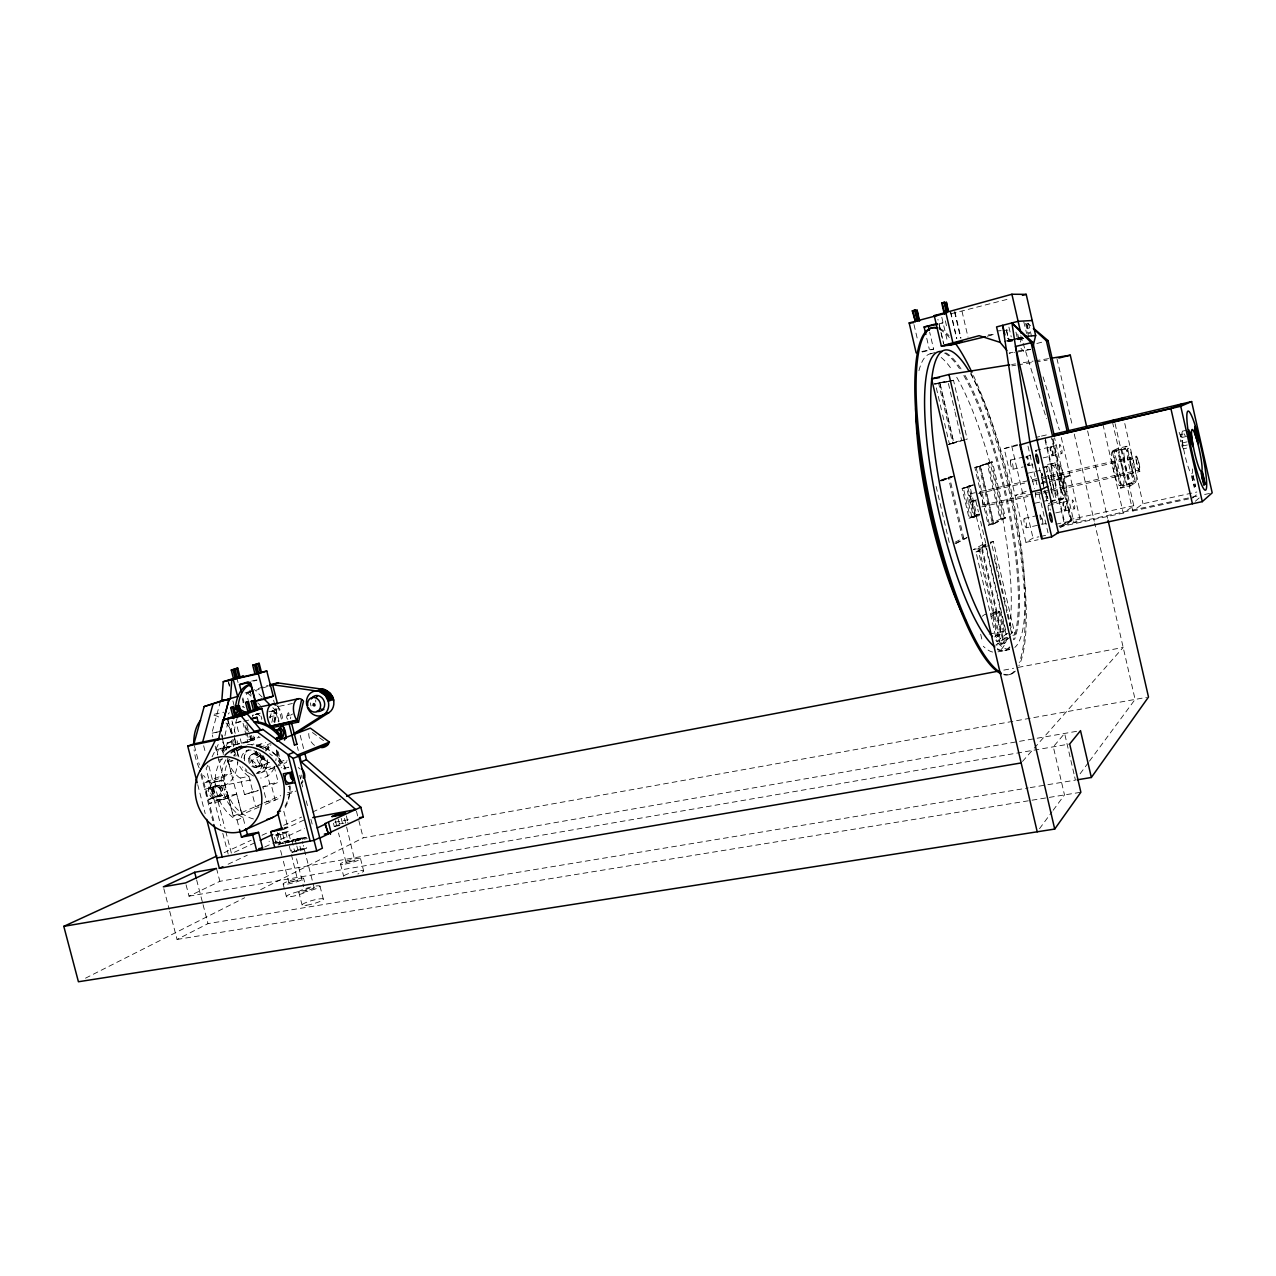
<?xml version="1.0" encoding="UTF-8"?>
<svg xmlns="http://www.w3.org/2000/svg" width="1276" height="1276" viewBox="0 0 1276 1276"><rect width="100%" height="100%" fill="white"/><g stroke="black" fill="none" stroke-linecap="round" stroke-linejoin="round"><path stroke-width="0.75" stroke-dasharray="5 3.75" d="M1181.943 445.515L1182.389 442.916L1180.204 434.972M224.927 735.678L227.686 723.205M1020.449 342.096L1021.693 336.848M273.75 721.849L277.498 706.697L292.363 703.523M274.308 722.2L275.728 714.72A6.524 3.684 78.3 0 0 272.123 711.131L269.97 717.941M274.819 722.471L276.461 715.07A6.906 3.908 78.3 0 0 271.852 710.668L270.049 717.782M271.82 722.36L275.6 707.127M220.493 701.114L211.864 733.206L212.853 737.034M265.615 767.849L274.101 766.158L278.232 782.316L271.373 785.187L275.185 800.084L266.668 801.727L262.856 786.861L269.762 783.974L265.615 767.849L266.381 766.222A38.025 22.059 78.8 0 0 267.673 760.305M207.813 765.313L206.106 768.71L220.844 825.732M212.071 756.812L219.727 741.515M346.594 826.992L354.76 860.471L346.099 862.624L338.523 833.021M346.035 862.528L355.047 860.168M314.167 887.857C303.05 893.726 302.476 887.984 314.167 887.857L303.305 845.366M1182.453 446.074L1187.318 444.973M339.544 825.444L336.641 825.652L341.218 823.865M289.349 846.195L297.691 880.344L288.839 882.545L283.017 859.88M288.807 882.434L298.026 880.009M294.612 851.347L304.182 848.843L294.644 851.443L292.044 840.772L301.296 838.268L302.859 843.627M1039.493 828.73L1051.982 811.823M1053.131 810.292L1064.487 794.916L1053.322 746.811L1064.615 733.429L1074.137 774.516M1080.102 773.798L1088.3 762.713M1089.465 761.134L1135.098 699.423L1094.696 523.16M301.519 838.428L295.713 840.565M283.687 832.446C292.268 832.383 264.228 837.822 282.969 832.59M1022.475 761.453L1032.938 749.602M1034.246 748.119L1123.183 647.442L1015.537 667.89M265.312 750.304L270.751 744.53M265.711 751.07L271.15 745.296M1195.373 501.229L1199.807 497.417M1192.438 498.118L1197.973 493.493M975.215 492.695L968.325 494.259A7.624 1.739 77.5 0 1 971.674 500.958L975.055 515.456L976.587 514.722L969.872 485.837L963.428 488.453L970.254 517.737L976.252 515.998L983.254 546.064L986.204 545.426L982.089 547.723L973.428 549.589L984.897 543.289L1006.605 636.549L995.727 645.209L1004.387 643.519L1007.434 641.046M1007.896 638.159L1000.209 644.332L977.91 548.616L986.029 544.134M1010.608 636.692L1001.405 644.093L979.091 548.361L985.582 544.772M1002.808 640.329L1012.347 632.721L991.962 545.043L986.125 546.303L975.98 551.966L996.843 641.509L1002.808 640.329L981.93 550.69L985.279 548.808M996.843 641.509L1006.509 633.869L1012.347 632.721M996.157 637.474L1004.292 631.126L999.73 611.539L984.562 614.601L980.207 617.696M994.642 636.931L1000.448 632.433L1003.383 631.843L998.55 611.108L995.631 611.698L989.745 615.925M999.73 611.539L992.696 616.659L997.338 636.549M991.245 616.388L998.55 611.108M1112.497 422.069L1132.769 511.022L1143.025 503.717L1196.888 492.01M1133.79 505.727L1071.553 519.236L1058.952 526.988L1123.231 513.08L1133.79 505.727L1114.251 419.964M287.882 719.409C283.368 715.166 292.491 712.933 290.45 718.755M1061.265 437.429L1080.006 519.013L1074.089 522.745L1054.582 437.859M1130.121 485.996L1135.353 482.743L1127.043 446.249L1117.744 448.386L1112.209 451.034L1120.663 488.086L1130.121 485.996L1121.668 448.865L1127.043 446.249M1058.984 526.015L1064.551 524.803L1070.612 521.055L1051.456 437.732M1060.324 527.658L1071.202 520.927L1080.006 519.013M1120.663 488.086L1126.038 484.8L1117.744 448.386M1017.482 444.59L1004.212 448.578L1025.92 542.348L1033.018 538.073L1038.808 536.829M990.67 542.938L993.35 541.455L1015.074 634.874L1012.155 635.448L1010.369 627.824M1051.408 503.414L1056.927 502.186L1063.323 498.709L1055.061 462.757L1046.017 464.831L1054.279 500.702M1052.636 501.596L1047.74 504.227L1044.629 490.781M956.202 543.369L966.586 538.009M993.733 523.989L1005.424 517.96L992.377 461.689L974.864 467.463L988.278 525.186L993.733 523.989L980.303 466.187L992.377 461.689M954.958 543.64L967.112 537.371L962.582 538.36L948.323 477.304L952.853 476.267L940.316 480.94M955.006 542.268L963.651 537.834L949.535 477.368L952.55 476.666M988.278 525.186L1001.102 518.63L1005.313 517.705L992.584 524.245L979.155 466.458L991.261 461.944L1004.308 518.2M169.708 911.271L177.061 939.455L207.988 923.633L1028.217 787.93M219.663 800.068L229.138 797.867L219.759 800.02A9.426 7.8 68 0 1 208.801 792.396A9.426 7.8 68 0 1 215.484 781.965L224.56 779.811L215.484 781.965M221.258 799.398L221.163 799.446A9.411 7.8 68 0 1 210.317 791.79A9.411 7.8 68 0 1 217 781.359M85.508 978.182L244.705 897.73M260.623 889.675L363.213 837.838L1146.582 697.366M302.492 849.975L306.734 847.902L297.723 849.529L292.044 852.288L290.705 847.073M186.073 884.81L189.023 896.167L219.855 881.317L1017.578 741.659M333.435 823.211L334.264 826.513L339.432 824.025L348.013 822.446M298.409 840.214L304.071 837.503L295.059 839.13L289.365 841.841M973.078 484.768L962.12 488.453L969.074 518.327L979.505 514.77M969.074 518.327L975.55 515.249L968.691 485.773M278.056 845.079L282.219 843.117L279.651 833.116L288.28 831.521L290.848 841.538M1041.152 483.157L1046.001 480.861M228.085 864.235L247.273 855.207M264.722 846.993L269.954 844.537L269.108 841.219M272.713 843.229L304.422 828.315M279.651 833.116L274.085 835.684L282.762 834.105L288.28 831.521M282.028 829.591L287.818 826.912L283.416 809.75M254.833 842.798L231.498 853.596L225.549 830.58M283.543 829.496L305.076 819.527M224.145 852.671L251.165 840.246M261.979 835.286L267.386 832.797M283.591 825.349L301.614 817.071M312.413 812.11L341.25 798.872M1055.061 462.757L1048.505 465.628L1056.927 502.186M222.279 758.343A40.146 33.511 67.8 0 0 235.007 819.048L237.065 819.99L243.03 817.39L245.455 826.832M258.98 807.134L241.946 814.519L233.253 816.161L227.973 795.809L236.65 794.103L241.946 814.503L227.463 758.279L231.403 773.655L212.757 781.04L203.985 782.794L222.726 775.393L231.403 773.655M265.424 804.327L280.417 797.819M287.084 794.916L296.128 790.992M262.298 803.609L233.253 816.177L217.781 756.221M264.116 802.827L280.704 795.65M288.248 786.718L289.7 786.096L289.859 787.595A37.993 31.788 67.8 0 1 283.479 808.442M227.224 760.384A38.025 22.059 78.8 0 0 238.867 777.291L240.303 778.057L244.545 794.517L258.502 790.211M244.545 794.517L258.454 790.61M227.973 795.809L209.344 803.513L218.116 801.806L236.65 794.103M218.738 796.096L220.238 795.474M222.295 795.538L207.398 799.749L222.295 795.538L219.6 785.139L204.702 789.334L219.6 785.139M974.258 484.832L963.428 488.453M256.907 745.934A37.993 31.788 67.8 0 1 280.226 759.97L285.473 768.391L284.038 768.997L288.344 767.115M212.358 798.17L218.419 795.682M224.385 789.637L225.884 789.031M971.451 485.438L966.554 487.432L973.524 517.338L979.936 514.276L975.055 515.456M962.12 488.453L970.988 485.837M278.248 764.499L287.164 760.847M260.735 772.905L272.314 768.2M275.919 766.748L286.685 762.378M279.3 762.314L286.462 759.427M260.001 771.645L257.05 772.841A12.218 10.224 68.5 0 0 261.931 761.485A12.218 10.224 68.5 0 0 253.94 750.719M1006.445 330.962L1008.949 340.469M214.384 786.255L215.883 785.649M208.578 789.19L214.671 786.75M257.561 766.844L268.518 762.458M258.438 766.972A7.162 6.013 68.5 0 0 259.618 755.137A7.162 6.013 68.5 0 0 249.825 758.646A7.162 6.013 68.5 0 0 258.438 766.972L268.837 762.825A7.098 5.965 68.5 0 0 269.603 762.458M1017.801 338.395L1018.663 338.108L1017.307 332.334M213.459 782.284L214.974 781.678M263.127 759.443L263 758.518A6.747 5.662 68.5 0 0 255.726 753.159L263.127 759.443L267.194 757.8M251.579 760.002L259.299 766.525A7.162 5.997 68.5 0 1 251.707 760.655L260.368 755.679A6.699 5.63 68.5 0 1 260.511 754.004M251.388 754.818L256.396 752.888M253.461 753.526L256.939 752.186M259.506 747.64L270.4 743.461M262.011 748.342L271.086 744.849M245.981 751.101L248.948 749.969A12.186 10.208 68.5 0 0 244.003 759.73M256.173 745.694L262.856 743.142M288.791 715.373C289.748 707.526 283.527 720.174 292.603 713.986M253.701 736.061L254.626 739.633L247.863 742.217L243.078 723.285M259.81 765.935L259.108 766.19A6.747 5.662 68.5 0 1 251.851 760.831L251.723 759.906M940.603 480.685L949.535 477.368M976.14 467.463L992.393 461.992L976.14 467.463L989.426 524.611L993.733 523.67L980.431 466.458M941.544 480.653L954.065 475.98M254.626 739.633L233.939 745.088L232.631 739.984M246.794 732.552L248.613 739.649L258.996 736.411M941.672 480.94L952.295 476.969M223.444 750.719A9.267 5.455 78.9 0 1 227.303 742.967L234.784 740.59L234.593 735.375M227.383 742.983L234.784 740.59L235.438 744.45M941.098 479.999L948.323 477.304M222.439 738.788L224.815 748.039L230.717 745.838L216.154 749.825L228.388 747.353M238.452 731.706L236.172 722.774L241.738 720.796M251.021 696.265L247.002 692.294L267.785 685.371M250.048 692.246L246.459 693.442L248.533 701.545L243.014 702.741M267.466 686.44L255.455 690.444L262.138 697.079M253.653 681.145L257.05 680.044M281.645 843.659L283.974 842.973M1007.737 340.756L1010.385 340.054M1008.662 340.58L1009.523 340.293M1013.016 340.07L1012.618 340.357M965.166 439.454L948.212 444.558L953.874 443.219L939.742 382.625L934.096 384.028L953.491 380.551M964.353 439.949L952.678 443.506L938.562 382.912L947.159 381.428M942.629 414.955L949.392 443.952L962.694 439.917M1017.754 338.459L1019.875 337.789L1017.403 338.299M1009.523 340.229L1011.469 339.751M1020.337 338.475L1022.299 337.949L1019.109 338.794M268.773 762.841L260.288 756.221A7.098 5.965 68.5 0 1 260.304 754.26M951.242 313.705L1009.204 298.855M939.375 323.833L943.044 322.876L938.865 323.099M1021.677 338.539L1017.498 339.623L1023.017 338.108L1017.69 339.655L1018.918 339.464M921.83 351.49L933.617 349.098L929.71 332.318M922.388 352.001L933.617 349.098M987.145 336.258L994.435 334.376L986.795 335.03M930.108 353.851L935.627 352.431M1004.451 341.458L1012.123 339.496M1014.053 339.001L1022.81 337.231L1007.546 341.139M1006.429 329.543L1009.077 340.979L1022.379 337.582M1021.55 338.252L1017.769 339.225L1019.349 338.778M1018.423 339.735L1024.038 338.299M258.9 713.443L258.39 713.571A6.89 3.94 78.3 0 0 257.018 714.767M1036.83 343.483L1042.444 342.048M1012.825 352.24L1009.125 353.181L1014.5 352.479M1030.625 349.48L1016.302 352.24M1016.972 339.017L1018.583 338.603M1023.735 338.331L1019.157 339.448M952.327 380.535L953.491 380.248L967.192 439.151L966.028 439.438M1011.645 340.022L1013.24 339.623M1018.503 338.666L1020.162 338.22M949.392 443.952L953.858 442.884L939.886 382.912L935.42 384.028L947.175 381.987M1019.763 338.347L1021.613 337.885M1021.023 338.985L1017.977 339.719M1010.177 340.357L1012.075 339.879M1035.984 437.381L1039.637 436.52M1041.455 436.089L1048.76 434.366M1004.212 448.578L1018.136 445.324M1035.745 450.364L1050.435 446.935M1051.025 446.807L1059.878 444.734M974.864 467.463L980.303 466.187M1010.592 460.046L1024.421 456.84M1026.765 456.298L1030.53 455.42M1043.146 457.877L1052.333 455.755A4.514 0.845 77.4 0 0 1051.647 449.136A4.514 0.845 77.4 0 0 1050.164 449.152A4.514 0.845 77.4 0 0 1052.333 455.755M1052.923 455.612A4.514 0.845 77.4 0 0 1052.237 448.993A4.514 0.845 77.4 0 0 1050.754 449.008A4.514 0.845 77.4 0 0 1052.923 455.612L1061.792 453.57A4.53 0.829 77.4 0 0 1061.09 446.951A4.53 0.829 77.4 0 0 1059.622 446.951A4.53 0.829 77.4 0 0 1061.792 453.57M1012.873 469.281L1023.24 466.904M1029.046 465.565L1032.81 464.703M1187.079 430.108L1178.96 431.974L1181.672 437.556L1183.378 448.833L1186.632 448.099M1179.885 434.765L1183.139 434.015M1112.209 451.034L1121.668 448.865M1042.907 467.175L1052.014 465.086M1115.208 450.619L1124.587 448.466M1043.05 467.766L1058.251 464.289M1112.225 451.943L1127.856 448.37M1181.672 437.556L1189.439 435.77M1027.818 473.205L1033.48 471.913M1035.378 471.482L1041.041 470.174M1182.294 442.947L1190.444 441.081M980.127 491.579L1030.226 480.223M1032.156 479.776L1039.876 478.037M1041.79 477.591L1136.214 456.17M978.564 493.509L1024.803 483.03M1032.507 481.275L1040.227 479.537M1042.157 479.09L1136.565 457.701M1049.654 480.031L1060.611 477.559L1054.359 480.574L1041.391 483.508M971.674 500.958L979.011 499.315M971.818 516.987L968.42 502.393L975.805 500.734A7.64 1.723 77.5 0 0 976.092 501.899M970.047 502.393L971.227 502.122M1026.239 491.212L1015.09 495.535L1027.276 492.791M1017.132 338.315L1018.36 338.044M1010.911 340.15L1008.056 340.82M1020.928 338.076L1022.826 337.598M983.317 504.945L1033.416 493.716M1035.346 493.286L1041.12 491.994M1043.05 491.547L1048.84 490.255M1050.754 489.825L1139.404 469.967M981.738 506.859L1027.993 496.508M1035.697 494.785L1041.471 493.493M1043.401 493.062L1139.755 471.498M976.587 514.722L979.521 514.068M970.254 517.737L974.705 516.748M976.331 516.301L979.266 515.648M1034.756 503.254L1047.995 500.32M1050.371 501.021L1065.588 497.64A17.082 3.174 77.5 0 0 1063.115 472.694A17.082 3.174 77.5 0 0 1057.469 472.503A17.082 3.174 77.5 0 0 1065.588 497.64M1119.642 485.662A17.274 2.759 77.6 0 0 1116.739 460.524A17.274 2.759 77.6 0 0 1111.763 460.157A17.274 2.759 77.6 0 0 1119.642 485.662L1135.289 482.184A17.322 2.632 77.6 0 0 1132.275 456.999A17.322 2.632 77.6 0 0 1127.505 456.585A17.322 2.632 77.6 0 0 1135.289 482.184M1050.499 501.627L1063.323 498.709M1122.896 485.582A17.912 2.839 77.6 0 0 1119.85 459.472A17.912 2.839 77.6 0 0 1114.761 459.185A17.912 2.839 77.6 0 0 1122.896 485.582L1135.353 482.743M251.627 681.065L256.97 679.885M1048.298 505.424L1063.02 502.17M1063.61 502.026L1072.478 500.08M1005.424 517.96L1000.113 519.125L987.066 462.917M1024.245 518.439L1037.867 515.44M1055.73 512.904L1064.918 510.894A4.498 0.845 77.7 0 0 1064.455 504.642A4.498 0.845 77.7 0 0 1062.828 503.972A4.498 0.845 77.7 0 0 1064.918 510.894M1065.508 510.767A4.498 0.845 77.7 0 0 1065.045 504.514A4.498 0.845 77.7 0 0 1063.418 503.845A4.498 0.845 77.7 0 0 1065.508 510.767L1074.392 508.821A4.514 0.829 77.7 0 0 1073.898 502.569A4.514 0.829 77.7 0 0 1072.303 501.883A4.514 0.829 77.7 0 0 1074.392 508.821M247.002 692.294L253.764 690.81M245.04 692.948L250.112 691.847M1026.271 527.77A4.769 0.989 77.7 0 0 1025.585 520.624A4.769 0.989 77.7 0 0 1023.91 520.911A4.769 0.989 77.7 0 0 1026.271 527.77L1039.892 524.803M1042.46 524.245L1046.208 523.431M1056.002 524.229L1070.612 521.055M1196.936 496.141L1065.141 524.675L1044.757 436.089M1204.64 494.482L1210.318 493.254M1132.769 511.022L1188.578 498.948M993.35 541.455L990.431 542.093L991.324 545.905M214.24 714.241L223.826 712.168M1040.737 536.414L1046.511 535.17M975.98 551.966L981.93 550.69M1025.92 542.348L1038.122 539.732M256.476 713.954L260.32 713.14M255.391 714.592L258.741 713.922M268.789 711.785L275.488 710.365L278.439 721.881M236.172 722.774L241.914 721.562M243.828 721.163L249.57 719.935M269.188 716.952L276.557 715.389M217.064 732.105L211.864 733.206L220.541 731.371L225.485 750.591M233.636 746.763L232.663 741.755L234.816 741.292M248.613 739.649L260.065 737.273M247.927 742.154L234.465 744.929L233.014 739.298M228.149 746.843L230.318 746.396M1009.938 340.373L1008.742 340.596M218.786 760.049L222.247 759.348M230.876 761.15L233.045 760.719M283.639 768.359L288.52 767.386M240.303 778.057L248.9 776.35L253.142 792.843M220.254 786.016L252.967 779.54M989.123 634.124L1004.292 631.126M269.762 783.974L278.232 782.316M262.856 786.861L271.373 785.187M998.007 651.829L1003.59 650.744M1004.786 650.521L1009.252 649.644M287.722 792.619L294.437 791.327M258.948 805.89L255.503 806.544L251.659 791.551M1003.797 670.123L1013.575 668.257M1007.657 674.988L1010.034 674.525M284.054 827.614L287.818 826.912M334.743 822.222L351.873 819.064M334.264 826.513L339.432 825.556M275.791 842.957L306.846 837.327M275.106 843.292L306.176 837.646M278.056 843.851L307.165 838.571M279.3 843.835L283.192 843.117M285.138 842.766L302.603 839.592M292.044 852.288L301.088 850.661L299.748 845.43M1019.54 741.324L1035.219 738.581M1037.165 738.23L1076.992 731.26M189.023 896.167L1069.687 743.988M939.742 382.625L953.491 380.248M1030.195 787.611L1045.921 785.011M1047.899 784.676L1075.429 780.13L1074.567 776.382M177.061 939.455L1080.868 792.252M1011.9 365.829L1015.824 365.191M1017.769 364.872L1033.448 362.336M1035.41 362.017L1047.149 360.103M1011.581 364.521L1015.505 363.899M1023.32 362.655L1033.113 361.108M1035.059 360.789L1048.76 358.604M1018.376 350.836L1030.705 349.257M293.496 840.996L291.981 841.028M1007.45 341.617L1012.921 341.043M1009.077 340.979L1012.091 340.676M997.481 330.931L1001.166 330.644M1003 330.5L1010.369 329.942M289.493 715.086L286.972 715.772M229.473 742.52L229.552 742.52A9.267 5.439 78.9 0 0 225.613 750.272M1007.37 338.507L1012.905 340.261M243.03 817.39L240.989 816.449A39.939 33.399 67.8 0 1 225.964 759.667M248.9 776.35L247.48 775.569A38.105 21.947 78.8 0 1 237.767 762.761M312.429 732.504L323.594 740.686M269.587 753.653L272.41 755.743M1030.577 325.779L1027.674 323.291L1030.545 326.082M257.72 702.885L260.4 705.532M272.825 707.702L275.488 710.365M1020.975 348.316L1023.464 351.299L1022.682 347.885M227.638 798.489L224.002 788.552L223.045 780.402M1181.959 445.946L1183.378 448.833M1192.948 476.076C1189.519 475.214 1198.77 499.538 1193.188 476.714M234.497 751.197L236.539 756.812M237.208 752.218L239.378 758.231M1020.768 335.7L1022.523 341.362M1023.113 343.244L1046.495 418.703M1026.797 323.929L1029.716 333.403M1043.098 376.899L1059.383 429.837M196.632 879.898L202.565 902.722M203.059 904.62L207.988 923.633M163.838 888.718L169.214 909.389M228.181 720.477L232.535 737.416M227.319 718.707L230.988 732.95M222.072 747.624L223.38 752.712M237.065 819.99L239.027 827.598M215.197 746.141L217.462 754.945M203.65 745.742L205.564 753.175M208.913 766.174L212.757 781.04M218.116 801.806L225.054 828.666M213.539 787.579L216.234 798.026M222.79 833.308L228.197 854.202M194.399 745.726L199.343 764.85M201.592 773.527L214.288 822.653M200.922 774.723L212.821 820.739M197.716 784.676L205.197 813.61M216.505 868.398L219.855 881.317M299.685 775.266L300.657 779.094M301.423 782.044L303.337 789.557M306.208 800.802L308.122 808.314M310.913 819.224L312.923 827.071M278.009 705.772L281.916 721.084M273.622 700.173L279.045 721.387M320.005 886.182L323.322 899.149M276.924 750.463L281.342 767.737M295.059 839.13L296.399 844.329M296.845 846.068L297.723 849.529M303.64 878.398L304.565 881.971M296.51 858.78L303.656 886.66M249.889 690.236L251.26 695.611M285.808 832.399L288.392 842.431M298.759 892.052L302.093 905.051M282.762 834.105L285.346 844.17M242.903 697.86L243.876 701.64M277.418 832.494L280.098 842.973M236.81 677.715L238.261 683.346M242.312 698.849L243.285 702.693M251.5 735.343L253.876 744.658M276.573 834.807L278.726 843.165M280.608 850.486L282.538 857.998M250.415 735.646L251.739 740.766L237.846 743.637L236.539 738.533M246.842 724.8L249.251 734.131M249.729 735.997L252.122 745.328M274.515 837.359L276.669 845.749M244.976 725.454L246.332 730.781M283.16 884.045L286.382 896.565M228.723 682.261L229.648 685.85M228.388 682.437L229.361 686.217M232.902 700.875L234.162 705.756M240.287 738.852L241.212 742.425M232.009 720.924L235.215 733.365M356.419 811.089L358.365 818.729M358.843 820.643L363.213 837.838M360.518 858.604L363.628 870.854M346.354 815.89L347.598 820.803M344.408 818.379L345.668 823.291M341.202 818.347L342.462 823.275M338.188 819.112L339.432 824.025M335.381 820.723L336.641 825.652M340.548 864.091L343.691 876.373M300.211 735.295L304.039 750.32M297.34 746.779L298.297 750.543M1180.731 441.783L1180.284 439.805M975.805 500.734L978.405 511.915M980.574 521.23L985.758 543.56M948.419 383.518L954.607 410.106M955.038 412.004L961.673 440.475M986.571 548.202L1006.509 633.869M982.089 547.723L1004.387 643.519M967.75 487.161L974.705 517.083M995.631 611.698L1000.448 632.433M926.743 338.252L929.375 349.544M936.329 387.888L942.182 413.025M913.999 324.582L917.476 339.464M980.67 634.172L981.93 639.579M936.137 486.459L949.376 543.034M1011.708 445.946L1033.018 538.073M962.024 311.328L968.037 337.263M954.911 311.807L961.003 338.076M954.544 311.886L960.637 338.156M988.182 462.965L1001.102 518.63M950.684 311.934L956.825 338.427M950.445 312.014L956.601 338.491M945.357 320.866L946.648 326.449M941.8 317.261L947.462 341.569M994.419 559.239L995.758 564.949M996.189 566.863L998.853 578.283M999.299 580.197L1003.733 599.257M1004.18 601.155L1006.828 612.592M1007.274 614.49L1009.938 625.926M939.295 324.981L943.682 343.85L937.908 319.319M1056.943 358.524L1072.494 426.312M1074.264 434.063L1094.25 521.23M1028.504 323.227L1031.518 336.385M1026.654 323.929L1028.887 333.69M1052.971 438.418L1071.553 519.236M1052.477 439.486L1071.202 520.927M1025.617 323.418L1028.679 336.944M1023.719 321.6L1026.622 333.467M1045.044 440.092L1064.551 524.803M1015.967 332.127L1017.738 339.655M1008.917 327.103L1011.23 336.88M1039.318 467.718L1044.199 488.852M1028.009 446.169L1036.909 484.752M1039.111 494.322L1048.011 532.826M1124.778 423.52L1143.025 503.717M1102.958 424.302L1123.231 513.08M1087.615 430.937L1107.616 518.343M1009.635 649.468A153.232 34.42 77.5 0 1 995.328 640.249M970.605 373.82A153.232 34.42 77.5 0 1 1018.806 529.955A153.232 34.42 77.5 0 1 1014.803 647.41M1009.826 647.698A153.056 34.803 77.5 0 1 996.221 647.985M945.691 352.766A153.056 34.803 77.5 0 1 962.04 370.487M964.927 375.256A153.056 34.803 77.5 0 1 1010.385 514.818A153.056 34.803 77.5 0 1 1014.564 639.531M979.234 492.073A7.64 1.707 77.5 0 1 981.962 498.645A7.64 1.707 77.5 0 1 982.52 506.205M968.42 502.393A7.624 1.739 77.5 0 1 968.325 494.259M977.863 506.476A7.64 1.723 77.5 0 1 977.496 505.79M992.632 652.052A152.785 35.361 77.5 0 1 983.302 646.262M918.943 370.71A152.785 35.361 77.5 0 1 931.241 353.643M941.178 357.471A152.785 35.361 77.5 0 1 952.359 370.375M956.713 377.313A152.785 35.361 77.5 0 1 1009.794 625.687M1007.402 637.378A152.785 35.361 77.5 0 1 998.326 651.51M1009.539 646.916A153.008 34.883 77.5 0 1 996.333 649.053M944.527 353.053A153.008 34.883 77.5 0 1 959.472 368.573M963.795 375.543A153.008 34.883 77.5 0 1 1009.284 515.057A153.008 34.883 77.5 0 1 1013.399 639.755M1014.181 671.335A177.651 40.545 77.5 0 1 1003.893 674.749M939.407 329.288A177.651 40.545 77.5 0 1 949.328 337.518M970.781 372.592A177.651 40.545 77.5 0 1 1019.253 662.547M1015.361 671.112A177.699 40.449 77.5 0 1 1003.781 674.143M939.232 328.379A177.699 40.449 77.5 0 1 949.009 335.62M973.444 375.623A177.699 40.449 77.5 0 1 1018.902 665.801M344.089 875.703A10.352 1.531 -15.2 0 1 358.221 870.998A10.352 1.531 -15.2 0 1 361.618 872.481M358.955 873.566A10.352 1.531 -15.2 0 1 357.886 873.948M316.017 886.007A11.021 1.643 -15.4 0 1 314.789 889.133A11.021 1.643 -15.4 0 1 298.903 892.227A11.021 1.643 -15.4 0 1 311.424 886.9M1046.113 494.546A15.487 2.983 77.5 0 1 1045.06 491.467M1043.226 484.338A15.487 2.983 77.5 0 1 1041.966 473.141M1030.593 476.139A15.44 3.094 77.5 0 1 1031.662 478.628M1032.204 480.095A15.44 3.094 77.5 0 1 1034.517 488.692M1035.171 492.265A15.44 3.094 77.5 0 1 1035.745 499.777M1028.185 465.74A4.801 0.957 77.4 0 1 1027.148 464.001M1025.888 457.414A4.801 0.957 77.4 0 1 1027.786 459.2A4.801 0.957 77.4 0 1 1028.424 465.708M1048.649 510.496A4.498 0.877 77.7 0 1 1048.154 505.759A4.498 0.877 77.7 0 1 1049.446 506.923M1050.084 508.98A4.498 0.877 77.7 0 1 1050.323 510.129M1039.812 515.025A4.785 0.957 77.7 0 1 1041.886 520.161A4.785 0.957 77.7 0 1 1041.551 524.261M1035.378 451.64A4.498 0.877 77.4 0 1 1036.654 451.64M1046.32 494.45A17.035 3.286 77.5 0 1 1045.347 491.563M1043.624 485.008A17.035 3.286 77.5 0 1 1042.014 473.938M1047.899 475.804A17.035 3.286 77.5 0 1 1048.824 478.835M1049.685 482.073A17.035 3.286 77.5 0 1 1050.419 485.422M1051.009 488.724A17.035 3.286 77.5 0 1 1051.568 493.302M1047.947 498.693A17.657 3.397 77.5 0 1 1046.958 496.524M1046.448 495.248A17.657 3.397 77.5 0 1 1044.996 490.861M1043.321 484.194A17.657 3.397 77.5 0 1 1041.822 473.221M1046.288 471.211A17.657 3.397 77.5 0 1 1046.783 472.359M1047.771 474.991A17.657 3.397 77.5 0 1 1048.713 477.974M1049.59 481.196A17.657 3.397 77.5 0 1 1050.355 484.529M1050.993 487.879A17.657 3.397 77.5 0 1 1051.647 492.6M1040.498 519.715A4.785 0.957 77.7 0 1 1040.706 514.994A4.785 0.957 77.7 0 1 1042.763 521.772A4.785 0.957 77.7 0 1 1041.503 522.985M1026.526 458.148A4.801 0.957 77.4 0 1 1028.041 458.004A4.801 0.957 77.4 0 1 1029.222 465.23A4.801 0.957 77.4 0 1 1027.1 461.641M1192.438 468.93A21.501 2.712 77.6 0 1 1185.372 456.999A21.501 2.712 77.6 0 1 1183.602 432.596M1184.335 433.92A21.501 2.712 77.6 0 1 1185.149 435.818M247.56 744.642A39.939 33.399 67.8 0 1 285.84 769.109M290.003 785.825A39.939 33.399 67.8 0 1 284.851 808.139M315.778 702.023A8.119 6.938 69.5 0 1 315.746 699.95M311.057 705.979A8.15 6.954 69.5 0 1 310.451 702.869M224.337 751.404A38.025 22.059 78.8 0 1 222.758 741.994M222.502 737.305A38.025 22.059 78.8 0 1 222.518 734.992M228.292 714.018A38.025 22.059 78.8 0 1 229.281 712.694M243.11 707.095A38.025 22.059 78.8 0 1 244.514 707.446M267.769 744.817A38.025 22.059 78.8 0 1 268.231 751.628M235.039 756.445A38.105 21.947 78.8 0 1 234.274 754.212M232.009 744.929A38.105 21.947 78.8 0 1 231.403 740.192M231.147 733.19A38.105 21.947 78.8 0 1 232.503 722.407M242.312 706.888A38.105 21.947 78.8 0 1 243.541 706.218M276.669 749.905A38.105 21.947 78.8 0 1 275.776 760.64M226.299 749.857A4.769 2.807 78.9 0 1 229.887 747.895M217.765 754.834A4.753 2.823 78.9 0 1 219.711 749.14A4.753 2.823 78.9 0 1 223.332 754.451M252.536 716.075A12.999 7.433 78.3 0 1 252.632 715.023M277.115 705.995A13.047 7.369 78.3 0 1 282.522 721.307M255.407 714.369A6.89 3.94 78.3 0 1 261.389 719.249M230.143 760.033A9.267 5.439 78.9 0 1 228.739 758.805M232.2 760.56A9.267 5.455 78.9 0 1 226.57 759.252M228.42 748.246A5.295 3.11 78.9 0 1 231.147 746.46M234.098 754.945A5.295 3.11 78.9 0 1 233.62 755.886M237.846 760.081A35.967 21.357 78.8 0 1 203.522 775.393M199.136 767.865A35.967 21.357 78.8 0 1 194.096 749.746M213.985 715.23A35.967 21.357 78.8 0 1 220.652 718.133M226.011 722.966A35.967 21.357 78.8 0 1 232.647 733.477M234.656 738.485A35.967 21.357 78.8 0 1 236.618 745.567M237.511 751.054A35.967 21.357 78.8 0 1 237.894 758.311M225.948 749.857A5.295 3.11 78.9 0 1 230.605 748.039M260.91 716.043A11.691 6.699 78.3 0 1 261.867 718.882M248.804 731.674A11.675 6.715 78.3 0 1 245.853 727.208M253.589 776.047A36.302 20.879 78.8 0 1 245.439 768.854M234.465 731.898A36.302 20.879 78.8 0 1 238.229 715.948M277.705 751.979A36.302 20.879 78.8 0 1 276.669 760.464M274.26 767.737A36.302 20.879 78.8 0 1 260.655 778.025M252.409 716.346A6.492 3.716 78.3 0 1 253.972 714.895M257.401 714.512A6.492 3.716 78.3 0 1 258.246 713.986M256.348 746.316A13.51 11.324 68.5 0 1 258.374 746.524M260.384 747.114A13.51 11.324 68.5 0 1 262.33 748.103M263.239 748.725A13.51 11.324 68.5 0 1 264.116 749.427M274.898 766.764A13.398 11.261 68.5 0 1 261.468 765.871A13.398 11.261 68.5 0 1 256.364 751.165M258.231 746.795A13.398 11.261 68.5 0 1 265.743 742.552M278.168 751.755A13.398 11.261 68.5 0 1 278.423 761.772M256.843 752.569A7.162 5.997 68.5 0 0 255.982 752.649L263.59 758.534A7.162 5.997 68.5 0 0 261.054 754.244M258.597 752.84A7.162 5.997 68.5 0 1 260.272 753.653M267.481 759.714A13.526 11.34 68.5 0 1 256.301 773.431M244.482 760.783A13.526 11.34 68.5 0 1 247.48 750.081M314.534 745.391A12.792 10.894 68.5 0 1 308.792 732.424M298.265 767.578A9.602 8.103 67.5 0 1 300.147 769.061M302.731 780.418A9.602 8.103 67.5 0 1 301.614 782.363M303.05 781.757A9.586 8.087 67.5 0 1 301.503 783.257M253.493 818.969A37.993 31.788 67.8 0 1 233.907 805.555L228.755 797.229L225.501 787.946L224.385 778.312A37.993 31.788 67.8 0 1 228.675 760.56M249.107 773.176A12.218 10.224 68.5 0 1 242.599 766.972M241.292 757.832A12.218 10.224 68.5 0 1 251.197 750.033M301.184 774.979A5.471 4.625 67.5 0 1 300.291 778.807M263.43 755.791A12.186 10.208 68.5 0 1 257.497 772.57M1195.596 486.3L1194.208 487.4L1191.401 474.975L1192.805 473.938L1195.596 486.3M1070.006 475.438L1063.897 478.42L1054.965 480.446L1061.201 477.431L1070.006 475.438M290.864 896.645A10.623 1.579 -15.5 0 0 306.83 891.095A10.623 1.579 -15.5 0 0 292.156 893.455A10.623 1.579 -15.5 0 0 290.864 896.645M287.626 884.093A10.623 1.515 -15.4 0 0 303.624 878.606A10.623 1.515 -15.4 0 0 288.966 881.014A10.623 1.515 -15.4 0 0 287.626 884.093M345.142 864.059A10.352 1.467 -15.1 0 0 360.534 858.78A10.352 1.467 -15.1 0 0 345.94 861.22A10.352 1.467 -15.1 0 0 345.142 864.059M306.814 905.178A11.005 1.707 -15.5 0 0 323.306 899.373A11.005 1.707 -15.5 0 0 308.01 901.781A11.005 1.707 -15.5 0 0 306.814 905.178M1046.655 495.885A15.487 2.983 77.5 0 0 1047.708 498.039A17.035 3.286 77.5 0 1 1046.814 495.742M1010.337 461.912A4.785 0.989 77.4 0 0 1012.618 469.313A4.785 0.989 77.4 0 0 1012.251 462.773A4.785 0.989 77.4 0 0 1010.337 461.912M1136.406 459.966A6.3 0.941 77.6 0 0 1139.149 469.935A6.3 0.941 77.6 0 0 1138.415 461.625A6.3 0.941 77.6 0 0 1136.406 459.966M1136.007 458.993A7.879 1.18 77.6 0 0 1139.436 471.45A7.879 1.18 77.6 0 0 1138.511 461.067A7.879 1.18 77.6 0 0 1136.007 458.993M1059.957 476.809A7.768 1.435 77.5 0 0 1063.61 488.517A7.768 1.435 77.5 0 0 1062.653 477.495A7.768 1.435 77.5 0 0 1059.957 476.809M1129.77 461.019A7.879 1.196 77.6 0 0 1133.279 472.933A7.879 1.196 77.6 0 0 1132.067 461.816A7.879 1.196 77.6 0 0 1129.77 461.019M1114.092 464.56A7.847 1.26 77.6 0 0 1117.632 476.442A7.847 1.26 77.6 0 0 1116.468 465.341A7.847 1.26 77.6 0 0 1114.092 464.56M1051.169 473.635A17.689 3.334 77.5 0 0 1059.622 499.602A17.689 3.334 77.5 0 0 1057.086 473.715A17.689 3.334 77.5 0 0 1051.169 473.635M1124.204 457.047A17.944 2.759 77.6 0 0 1132.29 483.492A17.944 2.759 77.6 0 0 1129.164 457.35A17.944 2.759 77.6 0 0 1124.204 457.047M212.518 789.541A4.849 4.019 68 0 0 217.749 795.889A4.849 4.019 68 0 0 219.376 788.201A4.849 4.019 68 0 0 212.518 789.541M206.425 791.997A4.865 4.035 68 0 0 211.672 798.377A4.865 4.035 68 0 0 213.315 790.657A4.865 4.035 68 0 0 206.425 791.997M248.804 758.55A6.779 5.678 68.5 0 0 256.189 767.37A6.779 5.678 68.5 0 0 258.47 756.572A6.779 5.678 68.5 0 0 248.804 758.55M213.666 788.409A5.375 4.45 68 0 0 219.121 795.793A5.375 4.45 68 0 0 221.418 787.483A5.375 4.45 68 0 0 213.666 788.409M212.151 789.015A5.391 4.466 68 0 0 217.622 796.415A5.391 4.466 68 0 0 219.919 788.105A5.391 4.466 68 0 0 212.151 789.015"/><path stroke-width="1.5" d="M197.222 782.746L187.732 746.093L193.92 743.86L204.176 706.553L237.623 696.409L233.237 679.358L231.801 679.821L230.398 698.817L221.817 700.683L223.252 681.719L233.364 678.513M218.467 739.681L222.806 719.983L231.1 717.383M297.085 720.669L301.662 699.344A13.127 7.241 78.3 0 0 293.863 704.368A13.127 7.241 78.3 0 0 296.686 720.111L270.879 726.156L272.346 727.543L298.536 722.056L303.513 701.146L302.093 699.695M1032.874 347.104L1035.649 335.524L1026.207 294.357L1011.9 294.246L934.255 315.651L941.321 346.003L950.971 345.046L985.311 336.736M229.09 699.248L220.541 731.371L229.09 699.248L220.493 701.114M202.677 742.026L212.837 704.671M199.981 771.071L215.357 740.319L218.387 739.219M321.584 747.64A12.792 10.894 68.5 0 0 327.964 744.721L329.431 742.122L310.339 728.133L277.658 740.67M216.936 855.973L63.8 926.344L78.426 981.754L1054.71 829.065L1080.868 792.252L1069.687 743.988L1080.517 730.638L1091.347 777.483L1077.199 779.827M1091.347 777.483L1148.496 697.031L1108.062 520.273M274.739 847.471L270.687 831.697L282.028 829.591L277.594 812.333L279.029 810.723A40.146 33.511 67.8 0 0 271.086 758.359A40.146 33.511 67.8 0 0 225.054 755.121M276.19 738.756L280.656 735.199A38.551 32.315 68.5 0 0 253.812 721.706M276.573 739.538L280.656 735.199M1056.815 532.953L1202.279 501.643L1212.2 492.839L1191.625 401.573L1053.96 434.127M291.391 722.407L296.973 744.291L294.437 744.961M1051.695 536.813L1058.378 532.618L1015.489 346.482L1032.81 342.335L1054.279 435.738L1052.604 436.344L1031.04 342.542L1011.948 322.924L1029.955 442.549L1051.695 536.813L1042.237 538.839L1020.513 444.766L1002.697 325.316L1004.93 334.998M269.683 684.749L278.009 682.915L324.264 689.471L330.452 693.506L333.435 699.344A12.68 10.83 69.5 0 1 329.033 712.582L299.254 731.531L293.959 733.556L323.833 714.544A12.744 10.878 69.5 0 0 328.251 701.242L325.252 695.372L319.032 691.321L272.617 684.718L277.514 703.858M206.696 819.399L219.36 868.334L316.751 850.98L322.397 848.189L298.871 756.062L262.84 729.457L255.168 731.052M1047.724 486.363L1040.849 489.745L1031.391 491.866M319.702 837.63L314.04 840.374L216.681 857.966M319.813 838.109L328.442 833.914L325.013 823.594L328.442 833.914M330.452 834.345L330.133 833.084L325.587 834.121M327.581 833.659L363.309 816.975L360.821 807.198L306.447 759.714L305.012 754.084M317.214 827.949L325.858 823.833M325.013 823.594L360.821 807.198M219.36 868.334L222.853 866.691M262.585 847.966L256.699 850.741L252.664 835.014L258.549 832.335L262.585 847.966L258.757 848.668M194.67 872.29L163.344 886.836L185.578 882.928L216.505 868.398L194.67 872.29L196.137 878M260.208 840.31L272.777 834.488M346.657 796.384L352.048 793.895L997.928 671.224M270.687 831.697L282.171 827.965M239.505 829.496L241.467 837.088L247.416 834.392L258.549 832.335M244.992 829.878L273.271 817.198M277.594 812.333L280.513 811.042M1037.037 439.997L1180.747 406.278L1191.625 401.573M1182.198 403.79L1170.905 408.591L1192.422 503.765M299.748 756.205L301.184 761.868L306.447 759.714M187.732 746.093L256.907 731.642L293.081 758.407L298.871 756.062M297.946 756.524L328.347 744.179M297.212 755.105L329.431 742.122M293.831 752.346L288.025 754.658L310.116 841.075M1123.47 417.794L1112.497 422.069L1172.086 408.097M1114.251 419.964L1102.958 424.302L1053.864 435.834M329.033 712.582L322.844 715.102A12.744 10.878 69.5 0 1 307.309 707.048M256.907 731.642L262.84 729.457M328.251 701.242L333.435 699.344M327.358 698.722L332.558 696.84M327.868 699.966L333.052 698.068M326.752 697.541L331.951 695.659M325.252 695.372L330.452 693.506M1038.76 439.375L1020.513 444.766M326.05 696.409L331.25 694.543M251.404 719.281L256.939 717.303L258.31 722.647M323.402 693.554L328.602 691.704M324.359 694.415L329.559 692.549M321.297 692.198L326.512 690.332M322.381 692.82L327.581 690.954M317.868 691.082L323.099 689.231M319.032 691.321L324.264 689.471M320.18 691.688L325.396 689.837M241.212 716.043L247.209 713.938L260.798 729.872L254.865 732.073L241.212 716.043L222.806 719.983M321.935 689.136L316.703 690.97A12.744 10.878 69.5 0 0 306.91 705.772M233.093 717.112L236.076 716.315L233.636 706.84L230.653 707.638L233.093 717.112L234.29 716.697A38.105 21.947 78.8 0 0 233.652 718.595M247.975 711.912L250.925 711.115L248.517 701.768L245.566 702.55L247.975 711.912L250.925 711.115M252.377 700.923L251.213 701.322L253.605 710.7L254.785 710.301M240.558 715.517L241.77 715.102L239.33 705.612L236.331 706.41L238.771 715.9L240.558 715.517L238.118 706.027L239.33 705.612M253.605 710.7L256.556 709.919L254.147 700.54L251.213 701.322M261.835 708.467L248.565 711.306L227.319 718.707L241.228 715.74L261.835 708.467L266.126 725.151M264.834 699.104L273.239 696.217L266.796 671.048L227.91 680.555L258.342 673.76L264.834 699.104L255.104 701.21L250.24 682.245L239.505 684.622L241.451 692.182M254.147 700.54L252.983 700.939L255.391 710.317M255.104 701.21L261.867 698.897M245.566 702.55L246.746 702.151M230.653 707.638L233.636 706.84M248.517 701.768L247.353 702.167L249.745 711.529M204.176 706.553L224.034 699.95M269.188 685.866L278.009 682.915M239.505 684.622L248.054 681.847L249.027 685.611M256.173 673.951L255.041 674.318L252.712 665.195L253.844 664.844M258.645 673.154L261.484 672.42L259.172 663.345L256.316 664.078L258.645 673.154L259.778 672.803M266.796 671.048L256.763 673.935L254.434 664.812L255.567 664.461L257.911 673.568M236.443 678.338L235.294 678.704L232.966 669.645L234.13 669.278L236.443 678.338L234.736 678.72M237.767 668.145L236.618 668.512L238.947 677.54L240.079 677.189L237.767 668.145L234.912 668.895L237.24 677.923L238.389 677.556M242.121 676.535L243.541 676.089L235.055 677.971M256.316 664.078L259.172 663.345M233.588 679.087L231.259 670.028L232.423 669.661M941.321 346.003L979.155 335.668L1000.129 342.367L1006.876 350.469M913.313 312.636L915.402 321.632L912.292 310.85L915.227 310.212L917.747 321.01M944.24 313.864L941.72 302.986L944.639 302.348L946.744 311.408M915.227 310.212L912.292 310.85M944.639 302.348L941.72 302.986M914.158 310.802L917.077 310.164L919.581 320.93M948.499 311.36L946.409 302.332L944.049 302.97M916.168 352.942L909.166 322.94L946.696 313.003M914.812 321.648L917.157 321.026L914.637 310.228M1022.427 295.362L1026.207 294.357M925.866 334.487L924.111 326.975L937.015 323.578M924.111 326.975L937.557 324.327M944.049 345.732L957.702 342.207M948.259 345.317L961.865 341.824L957.478 342.287M1037.213 831.793L931.592 378.86L948.961 374.49L1009.635 364.84M1058.857 358.046L1070.293 355.191L1086.737 427.045M295.745 744.498L296.973 744.291M234.912 668.895L236.618 668.512M231.259 670.028L234.13 669.278M252.712 665.195L255.567 664.461M237.24 677.923L240.079 677.189M223.252 681.719L231.801 679.821M255.886 708.228A12.999 7.433 78.3 0 1 257.05 707.606L251.085 684.287L248.501 684.845A37.084 21.229 78.3 0 0 235.358 708.898L245.088 714.05M265.504 697.892L273.239 696.217M236.331 706.41L238.118 706.027M235.358 708.898L237.958 708.34M298.728 698.658L255.439 707.941A12.983 7.433 78.3 0 1 258.438 708.611M239.968 715.485L241.77 715.102M244.976 714.416L247.209 713.938M227.686 718.595L241.148 715.724M251.228 718.516L256.939 717.303M270.895 726.108L297.101 720.621L298.536 722.056M193.92 743.86L219.6 738.501M292.443 771.98L283.272 773.798L285.999 784.421L295.171 782.635M312.748 817.613L355.781 809.59L301.184 761.868M241.467 837.088L252.664 835.014M359.497 817.677L363.309 816.975M324.311 834.137L330.133 833.084M63.8 926.344L1021.167 762.936M931.592 378.86L939.439 377.6M1050.722 358.301L1070.293 355.191M1046.4 340.82L1048.043 340.628L1068.65 430.475L1067.103 431.049L1046.4 340.82L1033.432 328.761M1025.186 336.513L1035.649 335.524M1032.204 320.515L1018.12 321.313L996.556 326.911L1000.129 342.367M909.166 322.94L913.568 322.716M934.255 315.651L937.031 315.539M917.077 310.164L919.007 320.946M946.409 302.332L947.956 311.376M239.569 709.201L246.061 712.63M1033.496 328.251L1048.043 340.628M1011.948 322.924L1032.81 342.335M313.322 705.58C317.07 707.414 313.561 700.731 313.035 705.006M263.462 698.419L270.145 705.054M270.48 725.613L271.341 726.794M248.517 683.585L250.511 686.6M245.949 828.73L247.416 834.392M213.81 824.519L222.199 856.978M293.081 758.407L316.751 850.98M282.889 724.912L286.318 738.31M280.289 729.138L281.964 735.662M292.188 775.633L293.177 779.492M258.039 663.695L260.368 672.771M232.439 707.255L234.88 716.745M328.538 822.557L331.106 832.622M288.823 723.045L294.405 744.945M948.961 374.49L1054.71 829.065M928.402 326.72L929.279 330.452M1019.875 444.909L1041.615 538.982M944.096 302.348L946.202 311.424M945.675 311.791L952.805 342.478M942.693 304.789L944.798 313.848M1011.9 294.246L1020.8 332.972M1180.747 406.278L1202.279 501.643M276.366 738.022L276.988 741.26M236.459 749.65L236.666 750.751M992.393 636.533A153.232 34.42 77.5 0 1 932.182 430.459A153.232 34.42 77.5 0 1 969.17 371.38M994.865 646.996A153.056 34.803 77.5 0 1 932.66 481.674A153.056 34.803 77.5 0 1 942.039 351.522M966.442 621.779A152.785 35.361 77.5 0 1 964.831 618.669M963.22 615.431A152.785 35.361 77.5 0 1 915.658 408.4M1001.229 673.824A177.651 40.545 77.5 0 1 925.196 484.577A177.651 40.545 77.5 0 1 936.759 328.235M1001.054 672.883A177.699 40.449 77.5 0 1 925.977 481.69A177.699 40.449 77.5 0 1 937.924 327.932M954.958 342.781A177.699 40.449 77.5 0 1 971.913 372.305M231.1 752.824A39.939 33.399 67.8 0 1 241.515 746.125M294.006 780.306A4.929 4.163 67.5 0 1 291.438 772.65M323.865 709.584A8.119 6.938 69.5 0 1 321.105 709.121M316.56 697.095A8.119 6.938 69.5 0 1 317.054 696.265M311.312 698.961A8.15 6.954 69.5 0 1 320.132 696.361A8.15 6.954 69.5 0 1 324.487 706.202A8.15 6.954 69.5 0 1 316.799 711.354M278.678 729.138A4.562 2.584 78.6 0 1 281.103 734.45A4.562 2.584 78.6 0 1 278.662 737.879M235.119 715.166A38.105 21.947 78.8 0 1 237.83 710.86M255.806 706.713A38.105 21.947 78.8 0 1 258.565 708.355M307.787 705.931A7.497 6.396 69.5 0 1 315.236 697.685A7.497 6.396 69.5 0 1 319.463 709.6A7.497 6.396 69.5 0 1 308.441 707.781M330.388 694.112A7.417 6.332 69.6 0 1 333.626 700.763M238.245 705.325A37.1 21.198 78.3 0 1 251.085 684.287M253.589 711.306A12.999 7.433 78.3 0 1 254.371 709.839M282.108 724.178A13.047 7.369 78.3 0 1 272.729 728.245A13.047 7.369 78.3 0 1 267.386 711.434A13.047 7.369 78.3 0 1 276.079 705.197M278.503 728.564A5.072 2.871 78.6 0 1 281.326 733.381A5.072 2.871 78.6 0 1 279.859 738.246M281.517 724.975A8.884 5.008 78.6 0 1 284.484 740.048M279.109 728.149A5.072 2.855 78.6 0 1 283.511 734.242A5.072 2.855 78.6 0 1 278.981 736.555M277.913 734.306A5.072 2.855 78.6 0 1 277.993 729.457M233.986 749.81A5.295 3.11 78.9 0 1 234.465 752.505M193.729 744.099A35.967 21.357 78.8 0 1 200.603 720.318M254.945 722.471A38.599 32.363 68.5 0 1 278.918 735.869M293.289 780.465A5.487 4.625 67.5 0 1 290.29 774.516M301.583 768.471A9.586 8.087 67.5 0 1 304.741 777.531M303.321 775.696A9.602 8.103 67.5 0 1 303.305 778.137M293.639 779.046A5.471 4.625 67.5 0 1 291.741 773.91M237.703 750.4A37.993 31.788 67.8 0 1 246.794 746.38M278.854 813.498A37.993 31.788 67.8 0 1 266.987 819.399M1204.544 483.125C1201.115 482.296 1200.572 460.269 1204.544 483.125M1197.781 439.614C1194.336 438.21 1193.81 417.092 1197.781 439.614M1192.342 442.916C1188.626 441.161 1188.435 420.075 1192.342 442.916M343.148 813.45L334.184 815.874L343.148 813.45M1205.214 484.194L1203.874 485.295L1201.067 472.838L1202.423 471.817L1205.214 484.194M345.509 812.605L340.373 815.045L331.76 816.64L336.928 814.2L345.509 812.605M1193.108 446.632L1190.444 441.081L1188.706 429.741L1191.369 435.339L1193.108 446.632M1197.829 436.711L1194.751 426.455L1194.942 433.298L1198.036 443.57L1197.829 436.711M1049.526 515.297A4.801 0.925 77.7 0 0 1051.839 522.203A4.801 0.925 77.7 0 0 1051.121 515.025A4.801 0.925 77.7 0 0 1049.526 515.297M1035.921 455.979A4.801 0.941 77.4 0 0 1038.186 463.427A4.801 0.941 77.4 0 0 1037.755 456.872A4.801 0.941 77.4 0 0 1035.921 455.979M1192.199 439.965A21.532 2.616 77.6 0 0 1201.354 471.626A21.532 2.616 77.6 0 0 1196.888 440.156A21.532 2.616 77.6 0 0 1192.199 439.965M1188.227 431.671A40.529 4.929 77.6 0 0 1205.437 490.175A40.529 4.929 77.6 0 0 1196.569 429.916A40.529 4.929 77.6 0 0 1188.227 431.671M285.042 776.51A4.96 4.179 67.5 0 0 290.45 783.001A4.96 4.179 67.5 0 0 292.188 775.122A4.96 4.179 67.5 0 0 285.042 776.51M196.313 779.955A38.918 32.315 67.8 0 0 236.937 832.415A38.918 32.315 67.8 0 0 252.169 771.629A38.918 32.315 67.8 0 0 196.313 779.955"/></g></svg>
